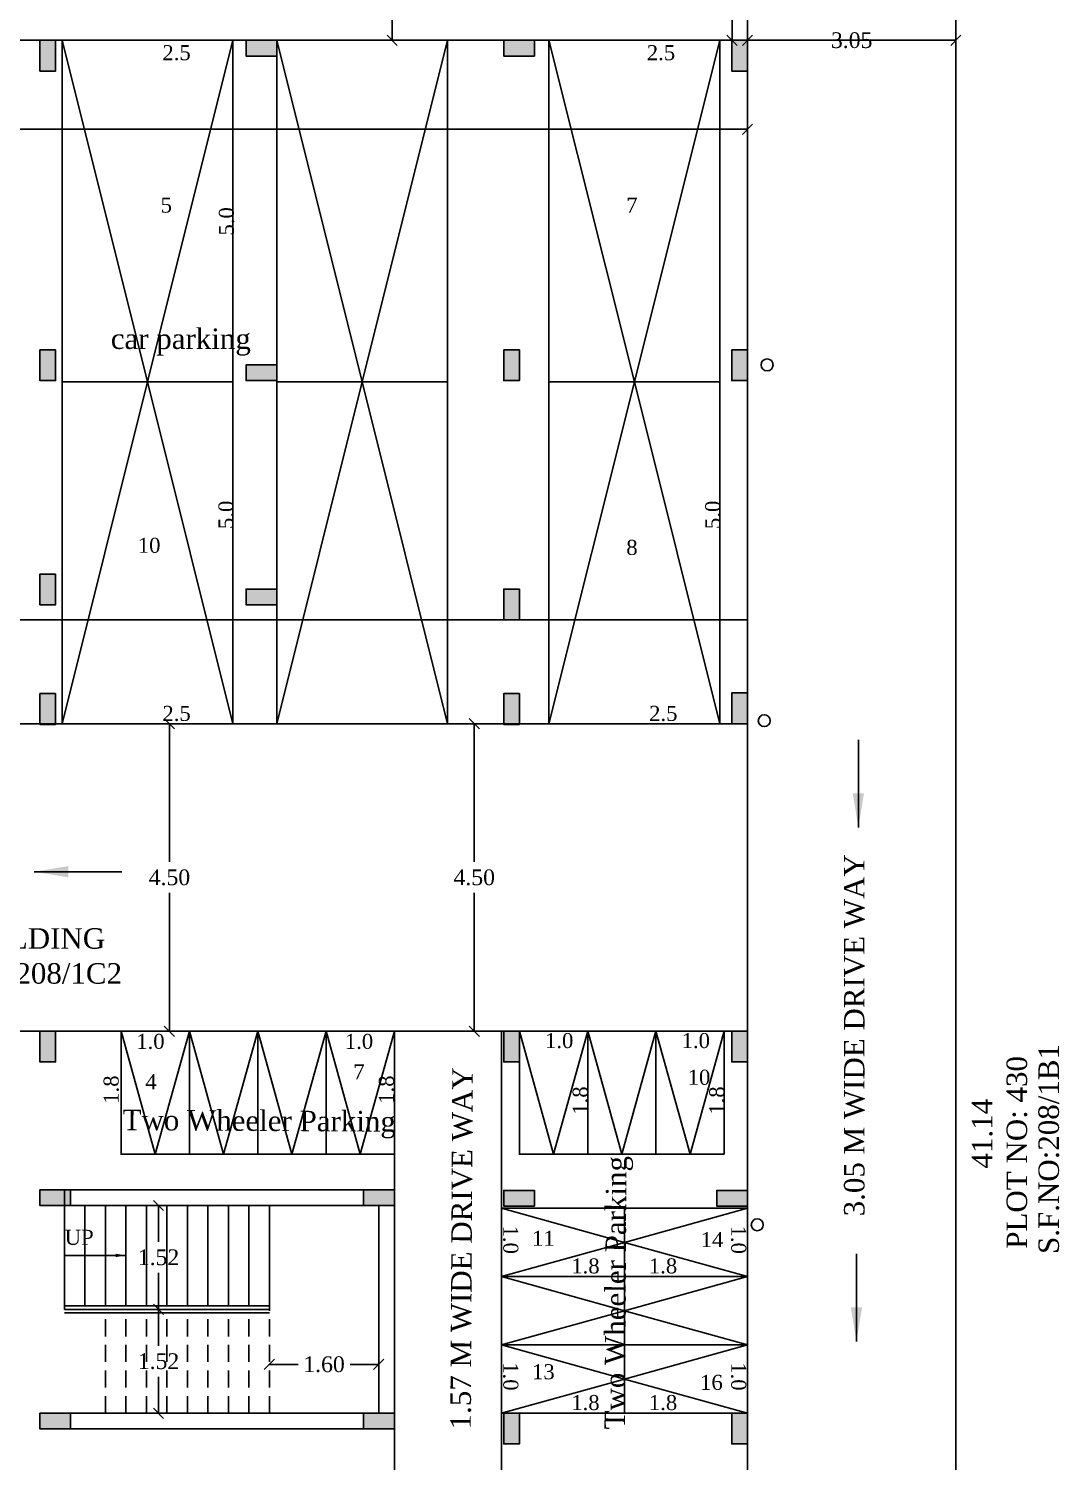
# Model space of a CAD drawing. Header units: metres. Extents: x 9178 to 9474, y -3543 to -3474.
# Drawn here: x 9458.49 to 9473.58, y -3524.68 to -3503.72 of the extents above; entities that cross this region are included whole.
import ezdxf

# ---------------------------------------------------------------- set-up
doc = ezdxf.new("R2010")
doc.units = ezdxf.units.M
doc.header["$MEASUREMENT"] = 0
doc.linetypes.add('HIDDEN', pattern=[0.375, 0.25, -0.125])
for name, color, linetype in [('AS_AT_SITE', 1, 'Continuous'), ('BLK_1_COVERED_AREA', 140, 'Continuous'), ('BLK_1_LVL_0_BLDG_FOOT_PRINT', 7, 'Continuous'), ('BLK_1_LVL_0_FRONT_SETBACK', 2, 'Continuous'), ('BLK_1_LVL_0_SIDE_SETBACK1', 171, 'Continuous'), ('DRIVE_WAY', 7, 'Continuous'), ('FMB_OR_PLR', 1, 'Continuous'), ('PARKING_SLOT', 30, 'Continuous'), ('PER_AISLE_WIDTH', 7, 'Continuous'), ('PLOT_BOUNDARY', 70, 'Continuous'), ('SUPER_IMPOSED', 1, 'Continuous'), ('TWO_WHEELER_DRIVE_WAY', 6, 'Continuous'), ('TWO_WHEELER_PARKING', 2, 'Continuous')]:
    doc.layers.add(name, color=color, linetype=linetype)
doc.styles.add('Isa-', font='times.ttf')
doc.styles.add('STYLE2', font='times.ttf')
doc.dimstyles.new('ISO-25', dxfattribs={"dimscale": 0, "dimtxt": 0.23, "dimasz": 0.15, "dimexe": 1.25, "dimexo": 0.625, "dimgap": 0.11, "dimtad": 0, "dimtih": 1, "dimtoh": 1, "dimzin": 1, "dimdsep": 46, "dimtxsty": 'STYLE2', "dimblk": 'OBLIQUE', "dimcen": 0, "dimse1": 1, "dimse2": 1, "dimclrd": 1, "dimclrt": 3, "dimadec": 0, "dimazin": 2, "dimtfac": 1, "dimtix": 1, "dimtofl": 0, "dimtmove": 0, "dimatfit": 3, "dimfxl": 0, "dimtolj": 1, "dimarcsym": 0})

# ---------------------------------------------------------------- blocks, each defined once
blk = doc.blocks.new('_Oblique')
at = {"color": 0, "linetype": 'ByBlock', "lineweight": -2}
blk.add_line((-0.5, -0.5), (0.5, 0.5), dxfattribs=at)
blk = doc.blocks.new('*D415')
at = {"color": 1, "lineweight": -2}
for p, q in [((9460.39, -3520.937), (9460.39, -3521.469)), ((9460.39, -3522.457), (9460.39, -3521.924))]:
    blk.add_line(p, q, dxfattribs=at)
at = {"layer": 'Defpoints', "color": 0}
for p in [(9460.39, -3520.937), (9461.802, -3520.937), (9460.39, -3522.457)]:
    blk.add_point(p, dxfattribs=at)
at = {"color": 1, "lineweight": -2, "xscale": 0.15, "yscale": 0.15, "zscale": 0.15}
for p, rotation in [((9460.39, -3520.937), 90), ((9460.39, -3522.457), 270)]:
    blk.add_blockref('_Oblique', p, dxfattribs=dict(at, rotation=rotation))
at = {"color": 3, "insert": (9460.39, -3521.697), "char_height": 0.23, "attachment_point": 5, "style": 'STYLE2'}
blk.add_mtext('\\A1;1.52', dxfattribs=at)
blk = doc.blocks.new('*D416')
at = {"color": 1, "lineweight": -2}
for p, q in [((9460.39, -3522.457), (9460.39, -3522.989)), ((9460.39, -3523.977), (9460.39, -3523.444))]:
    blk.add_line(p, q, dxfattribs=at)
at = {"layer": 'Defpoints', "color": 0}
for p in [(9460.39, -3522.457), (9460.39, -3523.977), (9462.771, -3523.977)]:
    blk.add_point(p, dxfattribs=at)
at = {"color": 1, "lineweight": -2, "xscale": 0.15, "yscale": 0.15, "zscale": 0.15}
for p, rotation in [((9460.39, -3522.457), 90), ((9460.39, -3523.977), 270)]:
    blk.add_blockref('_Oblique', p, dxfattribs=dict(at, rotation=rotation))
at = {"color": 3, "insert": (9460.39, -3523.217), "char_height": 0.23, "attachment_point": 5, "style": 'STYLE2'}
blk.add_mtext('\\A1;1.52', dxfattribs=at)
blk = doc.blocks.new('*D417')
at = {"color": 1, "lineweight": -2}
for p, q in [((9462.013, -3523.262), (9462.432, -3523.262)), ((9463.613, -3523.262), (9463.194, -3523.262))]:
    blk.add_line(p, q, dxfattribs=at)
at = {"layer": 'Defpoints', "color": 0}
for p in [(9463.613, -3523.262), (9462.013, -3523.49), (9463.613, -3523.49)]:
    blk.add_point(p, dxfattribs=at)
at = {"color": 1, "lineweight": -2, "xscale": 0.15, "yscale": 0.15, "zscale": 0.15, "rotation": 180}
blk.add_blockref('_Oblique', (9462.013, -3523.262), dxfattribs=at)
at = {"color": 1, "lineweight": -2, "xscale": 0.15, "yscale": 0.15, "zscale": 0.15}
blk.add_blockref('_Oblique', (9463.613, -3523.262), dxfattribs=at)
at = {"color": 3, "insert": (9462.813, -3523.262), "char_height": 0.23, "attachment_point": 5, "style": 'STYLE2'}
blk.add_mtext('\\A1;1.60', dxfattribs=at)
blk = doc.blocks.new('*D414')
at = {"color": 1, "lineweight": -2}
for p, q in [((9469.013, -3503.887), (9470.149, -3503.887)), ((9472.063, -3503.887), (9470.927, -3503.887))]:
    blk.add_line(p, q, dxfattribs=at)
at = {"layer": 'Defpoints', "color": 0}
for p in [(9469.013, -3503.887), (9472.063, -3503.887), (9472.063, -3503.887)]:
    blk.add_point(p, dxfattribs=at)
at = {"color": 1, "lineweight": -2, "xscale": 0.15, "yscale": 0.15, "zscale": 0.15, "rotation": 180}
blk.add_blockref('_Oblique', (9469.013, -3503.887), dxfattribs=at)
at = {"color": 1, "lineweight": -2, "xscale": 0.15, "yscale": 0.15, "zscale": 0.15}
blk.add_blockref('_Oblique', (9472.063, -3503.887), dxfattribs=at)
at = {"color": 3, "insert": (9470.538, -3503.887), "char_height": 0.23, "attachment_point": 5, "style": 'STYLE2'}
blk.add_mtext('\\A1;3.05', dxfattribs=at)
blk = doc.blocks.new('*D420')
at = {"color": 1, "lineweight": -2}
for p, q in [((9468.787, -3499.317), (9468.787, -3501.374)), ((9468.787, -3503.887), (9468.787, -3501.829))]:
    blk.add_line(p, q, dxfattribs=at)
at = {"layer": 'Defpoints', "color": 0}
for p in [(9468.787, -3499.317), (9469.013, -3499.317), (9469.013, -3503.887)]:
    blk.add_point(p, dxfattribs=at)
at = {"color": 1, "lineweight": -2, "xscale": 0.15, "yscale": 0.15, "zscale": 0.15}
for p, rotation in [((9468.787, -3499.317), 90), ((9468.787, -3503.887), 270)]:
    blk.add_blockref('_Oblique', p, dxfattribs=dict(at, rotation=rotation))
at = {"color": 3, "insert": (9468.787, -3501.602), "char_height": 0.23, "attachment_point": 5, "style": 'STYLE2'}
blk.add_mtext('\\A1;4.57', dxfattribs=at)
blk = doc.blocks.new('*D421')
at = {"layer": 'Defpoints', "color": 0}
for p in [(9448.978, -3499.317), (9469.013, -3499.317), (9469.013, -3503.887)]:
    blk.add_point(p, dxfattribs=at)
at = {"layer": 'DRIVE_WAY', "color": 1, "lineweight": -2}
for p, q in [((9448.978, -3499.317), (9448.978, -3501.374)), ((9448.978, -3503.887), (9448.978, -3501.829))]:
    blk.add_line(p, q, dxfattribs=at)
at = {"layer": 'DRIVE_WAY', "color": 1, "lineweight": -2, "xscale": 0.15, "yscale": 0.15, "zscale": 0.15}
for p, rotation in [((9448.978, -3499.317), 90), ((9448.978, -3503.887), 270)]:
    blk.add_blockref('_Oblique', p, dxfattribs=dict(at, rotation=rotation))
at = {"layer": 'DRIVE_WAY', "color": 3, "insert": (9448.978, -3501.602), "char_height": 0.23, "attachment_point": 5, "style": 'STYLE2'}
blk.add_mtext('\\A1;4.57', dxfattribs=at)
blk = doc.blocks.new('*D422')
at = {"color": 1, "lineweight": -2}
for p, q in [((9460.55, -3513.887), (9460.55, -3515.909)), ((9460.55, -3518.387), (9460.55, -3516.364))]:
    blk.add_line(p, q, dxfattribs=at)
at = {"layer": 'Defpoints', "color": 0}
for p in [(9460.55, -3513.887), (9469.013, -3513.887), (9469.013, -3518.387)]:
    blk.add_point(p, dxfattribs=at)
at = {"color": 1, "lineweight": -2, "xscale": 0.15, "yscale": 0.15, "zscale": 0.15}
for p, rotation in [((9460.55, -3513.887), 90), ((9460.55, -3518.387), 270)]:
    blk.add_blockref('_Oblique', p, dxfattribs=dict(at, rotation=rotation))
at = {"color": 3, "insert": (9460.55, -3516.137), "char_height": 0.23, "attachment_point": 5, "style": 'STYLE2'}
blk.add_mtext('\\A1;4.50', dxfattribs=at)
blk = doc.blocks.new('*D424')
at = {"layer": 'Defpoints', "color": 0, "ltscale": 2}
for p in [(9463.811, -3499.317), (9463.812, -3499.317), (9463.812, -3503.887)]:
    blk.add_point(p, dxfattribs=at)
at = {"layer": 'PER_AISLE_WIDTH', "color": 1, "lineweight": -2, "ltscale": 2}
for p, q in [((9463.811, -3499.317), (9463.811, -3501.374)), ((9463.811, -3503.887), (9463.811, -3501.829))]:
    blk.add_line(p, q, dxfattribs=at)
at = {"layer": 'PER_AISLE_WIDTH', "color": 1, "lineweight": -2, "ltscale": 2, "xscale": 0.15, "yscale": 0.15, "zscale": 0.15}
for p, rotation in [((9463.811, -3499.317), 90), ((9463.811, -3503.887), 270)]:
    blk.add_blockref('_Oblique', p, dxfattribs=dict(at, rotation=rotation))
at = {"layer": 'PER_AISLE_WIDTH', "color": 3, "lineweight": 25, "ltscale": 2, "insert": (9463.811, -3501.602), "char_height": 0.23, "attachment_point": 5, "style": 'STYLE2'}
blk.add_mtext('\\A1;4.57', dxfattribs=at)
blk = doc.blocks.new('*D425')
at = {"layer": 'Defpoints', "color": 0, "ltscale": 2}
for p in [(9464.895, -3513.887), (9465.012, -3513.887), (9464.895, -3518.387)]:
    blk.add_point(p, dxfattribs=at)
at = {"layer": 'PER_AISLE_WIDTH', "color": 1, "lineweight": -2, "ltscale": 2}
for p, q in [((9465.012, -3513.887), (9465.012, -3515.909)), ((9465.012, -3518.387), (9465.012, -3516.364))]:
    blk.add_line(p, q, dxfattribs=at)
at = {"layer": 'PER_AISLE_WIDTH', "color": 1, "lineweight": -2, "ltscale": 2, "xscale": 0.15, "yscale": 0.15, "zscale": 0.15}
for p, rotation in [((9465.012, -3513.887), 90), ((9465.012, -3518.387), 270)]:
    blk.add_blockref('_Oblique', p, dxfattribs=dict(at, rotation=rotation))
at = {"layer": 'PER_AISLE_WIDTH', "color": 3, "lineweight": 25, "ltscale": 2, "insert": (9465.012, -3516.137), "char_height": 0.23, "attachment_point": 5, "style": 'STYLE2'}
blk.add_mtext('\\A1;4.50', dxfattribs=at)
blk = doc.blocks.new('*D430')
at = {"color": 1, "lineweight": -2}
for p, q in [((9444.633, -3505.189), (9456.344, -3505.189)), ((9469.013, -3505.189), (9457.302, -3505.189))]:
    blk.add_line(p, q, dxfattribs=at)
at = {"layer": 'Defpoints', "color": 0}
for p in [(9444.633, -3505.189), (9469.013, -3505.189), (9469.013, -3505.189)]:
    blk.add_point(p, dxfattribs=at)
at = {"color": 1, "lineweight": -2, "xscale": 0.15, "yscale": 0.15, "zscale": 0.15, "rotation": 180}
blk.add_blockref('_Oblique', (9444.633, -3505.189), dxfattribs=at)
at = {"color": 1, "lineweight": -2, "xscale": 0.15, "yscale": 0.15, "zscale": 0.15}
blk.add_blockref('_Oblique', (9469.013, -3505.189), dxfattribs=at)
at = {"color": 3, "insert": (9456.823, -3505.189), "char_height": 0.23, "attachment_point": 5, "style": 'STYLE2'}
blk.add_mtext('\\A1;24.38', dxfattribs=at)

msp = doc.modelspace()

# ---------------------------------------------------------------- hatches: boundary and pattern name
h = msp.add_hatch(color=5)
h.dxf.hatch_style = 1
h.paths.add_polyline_path([(9458.88303, -3503.88656), (9458.65303, -3503.88656), (9458.65303, -3504.33656), (9458.88303, -3504.33656)])
h = msp.add_hatch(color=5)
h.dxf.hatch_style = 1
h.paths.add_polyline_path([(9462.12303, -3504.11656), (9462.12303, -3503.88656), (9461.67303, -3503.88656), (9461.67303, -3504.11656)])
h = msp.add_hatch(color=5)
h.dxf.hatch_style = 1
h.paths.add_polyline_path([(9465.89303, -3504.11656), (9465.89303, -3503.88656), (9465.44303, -3503.88656), (9465.44303, -3504.11656)])
h = msp.add_hatch(color=5)
h.dxf.hatch_style = 1
h.paths.add_polyline_path([(9469.01303, -3503.88656), (9468.78303, -3503.88656), (9468.78303, -3504.33656), (9469.01303, -3504.33656)])
h = msp.add_hatch(color=5)
h.dxf.hatch_style = 1
h.paths.add_polyline_path([(9458.88303, -3508.41656), (9458.65303, -3508.41656), (9458.65303, -3508.86656), (9458.88303, -3508.86656)])
h = msp.add_hatch(color=5)
h.dxf.hatch_style = 1
h.paths.add_polyline_path([(9465.67303, -3508.41656), (9465.44303, -3508.41656), (9465.44303, -3508.86656), (9465.67303, -3508.86656)])
h = msp.add_hatch(color=5)
h.dxf.hatch_style = 1
h.paths.add_polyline_path([(9469.01303, -3508.41656), (9468.78303, -3508.41656), (9468.78303, -3508.86656), (9469.01303, -3508.86656)])
h = msp.add_hatch(color=5)
h.dxf.hatch_style = 1
h.paths.add_polyline_path([(9462.12303, -3508.86656), (9462.12303, -3508.63656), (9461.67303, -3508.63656), (9461.67303, -3508.86656)])
h = msp.add_hatch(color=5)
h.dxf.hatch_style = 1
h.paths.add_polyline_path([(9458.88303, -3511.69656), (9458.65303, -3511.69656), (9458.65303, -3512.14656), (9458.88303, -3512.14656)])
h = msp.add_hatch(color=5)
h.dxf.hatch_style = 1
h.paths.add_polyline_path([(9462.12303, -3512.14656), (9462.12303, -3511.91656), (9461.67303, -3511.91656), (9461.67303, -3512.14656)])
h = msp.add_hatch(color=5)
h.dxf.hatch_style = 1
h.paths.add_polyline_path([(9465.67303, -3511.91656), (9465.44303, -3511.91656), (9465.44303, -3512.36656), (9465.67303, -3512.36656)])
h = msp.add_hatch(color=5)
h.dxf.hatch_style = 1
h.paths.add_polyline_path([(9458.88303, -3513.44656), (9458.65303, -3513.44656), (9458.65303, -3513.89656), (9458.88303, -3513.89656)])
h = msp.add_hatch(color=5)
h.dxf.hatch_style = 1
h.paths.add_polyline_path([(9465.67303, -3513.44656), (9465.44303, -3513.44656), (9465.44303, -3513.89656), (9465.67303, -3513.89656)])
h = msp.add_hatch(color=5)
h.dxf.hatch_style = 1
h.paths.add_polyline_path([(9468.78303, -3513.88656), (9469.01303, -3513.88656), (9469.01303, -3513.43656), (9468.78303, -3513.43656)])
h = msp.add_hatch(color=5)
h.dxf.hatch_style = 1
h.paths.add_polyline_path([(9458.65303, -3518.83656), (9458.88303, -3518.83656), (9458.88303, -3518.38656), (9458.65303, -3518.38656)])
h = msp.add_hatch(color=5)
h.dxf.hatch_style = 1
h.paths.add_polyline_path([(9465.44303, -3518.83656), (9465.67303, -3518.83656), (9465.67303, -3518.38656), (9465.44303, -3518.38656)])
h = msp.add_hatch(color=5)
h.dxf.hatch_style = 1
h.paths.add_polyline_path([(9468.78303, -3518.83656), (9469.01303, -3518.83656), (9469.01303, -3518.38656), (9468.78303, -3518.38656)])
h = msp.add_hatch(color=5)
h.dxf.hatch_style = 1
h.paths.add_polyline_path([(9459.10303, -3520.93656), (9459.10303, -3520.70656), (9458.65303, -3520.70656), (9458.65303, -3520.93656)])
h = msp.add_hatch(color=5)
h.dxf.hatch_style = 1
h.paths.add_polyline_path([(9463.8427, -3520.93656), (9463.8427, -3520.70656), (9463.3927, -3520.70656), (9463.3927, -3520.93656)])
h = msp.add_hatch(color=5)
h.dxf.hatch_style = 1
h.paths.add_polyline_path([(9465.89303, -3520.94656), (9465.89303, -3520.71656), (9465.44303, -3520.71656), (9465.44303, -3520.94656)])
h = msp.add_hatch(color=5)
h.dxf.hatch_style = 1
h.paths.add_polyline_path([(9469.01303, -3520.94656), (9469.01303, -3520.71656), (9468.56303, -3520.71656), (9468.56303, -3520.94656)])
h = msp.add_hatch(color=5)
h.dxf.hatch_style = 1
h.paths.add_polyline_path([(9459.10303, -3524.20656), (9459.10303, -3523.97656), (9458.65303, -3523.97656), (9458.65303, -3524.20656)])
h = msp.add_hatch(color=5)
h.dxf.hatch_style = 1
h.paths.add_polyline_path([(9463.8427, -3524.20656), (9463.8427, -3523.97656), (9463.3927, -3523.97656), (9463.3927, -3524.20656)])
h = msp.add_hatch(color=5)
h.dxf.hatch_style = 1
h.paths.add_polyline_path([(9465.67303, -3523.97656), (9465.44303, -3523.97656), (9465.44303, -3524.42656), (9465.67303, -3524.42656)])
h = msp.add_hatch(color=5)
h.dxf.hatch_style = 1
h.paths.add_polyline_path([(9469.01303, -3523.97656), (9468.78303, -3523.97656), (9468.78303, -3524.42656), (9469.01303, -3524.42656)])

# ---------------------------------------------------------------- linework, layer by layer
at = {"color": 3}
msp.add_line((9469.01303, -3512.36656), (9444.63303, -3512.36656), dxfattribs=at)
at = {"color": 4}
for p, q in [((9463.61303, -3520.70656), (9459.01303, -3520.70656)), ((9459.01303, -3522.45656), (9459.01303, -3520.70656)), ((9463.61303, -3520.93656), (9459.01303, -3520.93656)), ((9459.31303, -3522.40656), (9459.31303, -3520.93656)), ((9459.61303, -3522.40656), (9459.61303, -3520.93656)), ((9459.91303, -3522.40656), (9459.91303, -3520.93656)), ((9460.21303, -3522.40656), (9460.21303, -3520.93656)), ((9460.51303, -3522.40656), (9460.51303, -3520.93656)), ((9460.81303, -3522.40656), (9460.81303, -3520.93656)), ((9461.11303, -3522.40656), (9461.11303, -3520.93656)), ((9461.41303, -3522.40656), (9461.41303, -3520.93656)), ((9461.71303, -3522.40656), (9461.71303, -3520.93656)), ((9462.01303, -3522.45656), (9462.01303, -3520.93656)), ((9463.61303, -3523.97656), (9463.61303, -3520.93656)), ((9463.84303, -3523.97656), (9463.84303, -3520.93656)), ((9462.01303, -3522.40656), (9459.01303, -3522.40656)), ((9462.01303, -3522.45656), (9459.01303, -3522.45656)), ((9462.01303, -3522.50656), (9459.01303, -3522.50656)), ((9463.61303, -3523.97656), (9458.65303, -3523.97656)), ((9458.65303, -3523.97656), (9458.65303, -3524.20656)), ((9463.8427, -3524.20656), (9458.65303, -3524.20656))]:
    msp.add_line(p, q, dxfattribs=at)
at = {"color": 4, "linetype": 'HIDDEN'}
for p, q in [((9459.61303, -3523.97656), (9459.61303, -3522.50656)), ((9459.91303, -3523.97656), (9459.91303, -3522.50656)), ((9460.21303, -3523.97656), (9460.21303, -3522.50656)), ((9460.51303, -3523.97656), (9460.51303, -3522.50656)), ((9460.81303, -3523.97656), (9460.81303, -3522.50656)), ((9461.11303, -3523.97656), (9461.11303, -3522.50656)), ((9461.41303, -3523.97656), (9461.41303, -3522.50656)), ((9461.71303, -3523.97656), (9461.71303, -3522.50656)), ((9462.01303, -3523.97656), (9462.01303, -3522.45656))]:
    msp.add_line(p, q, dxfattribs=at)
at = {"color": 92}
msp.add_lwpolyline([(9441.58303, -3540.45656), (9472.06303, -3540.45656), (9472.06303, -3499.31656), (9441.58303, -3499.31656)], close=True, dxfattribs=at)
at = {"color": 2}
msp.add_lwpolyline([(9452.48303, -3522.84656), (9446.25303, -3522.84656), (9446.25303, -3521.53656), (9444.63303, -3521.53656), (9444.63303, -3503.88656), (9469.01303, -3503.88656), (9469.01303, -3537.40656), (9444.63303, -3537.40656), (9444.63303, -3523.97656), (9452.48303, -3523.97656)], close=True, dxfattribs=at)
at = {"color": 5}
for points in [[(9458.88303, -3503.88656), (9458.65303, -3503.88656), (9458.65303, -3504.33656), (9458.88303, -3504.33656)], [(9462.12303, -3504.11656), (9462.12303, -3503.88656), (9461.67303, -3503.88656), (9461.67303, -3504.11656)], [(9465.89303, -3504.11656), (9465.89303, -3503.88656), (9465.44303, -3503.88656), (9465.44303, -3504.11656)], [(9469.01303, -3503.88656), (9468.78303, -3503.88656), (9468.78303, -3504.33656), (9469.01303, -3504.33656)], [(9458.88303, -3508.41656), (9458.65303, -3508.41656), (9458.65303, -3508.86656), (9458.88303, -3508.86656)], [(9465.67303, -3508.41656), (9465.44303, -3508.41656), (9465.44303, -3508.86656), (9465.67303, -3508.86656)], [(9469.01303, -3508.41656), (9468.78303, -3508.41656), (9468.78303, -3508.86656), (9469.01303, -3508.86656)], [(9462.12303, -3508.86656), (9462.12303, -3508.63656), (9461.67303, -3508.63656), (9461.67303, -3508.86656)], [(9458.88303, -3511.69656), (9458.65303, -3511.69656), (9458.65303, -3512.14656), (9458.88303, -3512.14656)], [(9462.12303, -3512.14656), (9462.12303, -3511.91656), (9461.67303, -3511.91656), (9461.67303, -3512.14656)], [(9465.67303, -3511.91656), (9465.44303, -3511.91656), (9465.44303, -3512.36656), (9465.67303, -3512.36656)], [(9458.88303, -3513.44656), (9458.65303, -3513.44656), (9458.65303, -3513.89656), (9458.88303, -3513.89656)], [(9465.67303, -3513.44656), (9465.44303, -3513.44656), (9465.44303, -3513.89656), (9465.67303, -3513.89656)], [(9469.01303, -3513.43656), (9468.78303, -3513.43656), (9468.78303, -3513.88656), (9469.01303, -3513.88656)], [(9458.88303, -3518.38656), (9458.65303, -3518.38656), (9458.65303, -3518.83656), (9458.88303, -3518.83656)], [(9465.67303, -3518.38656), (9465.44303, -3518.38656), (9465.44303, -3518.83656), (9465.67303, -3518.83656)], [(9469.01303, -3518.38656), (9468.78303, -3518.38656), (9468.78303, -3518.83656), (9469.01303, -3518.83656)], [(9459.10303, -3520.93656), (9459.10303, -3520.70656), (9458.65303, -3520.70656), (9458.65303, -3520.93656)], [(9463.8427, -3520.93656), (9463.8427, -3520.70656), (9463.3927, -3520.70656), (9463.3927, -3520.93656)], [(9465.89303, -3520.94656), (9465.89303, -3520.71656), (9465.44303, -3520.71656), (9465.44303, -3520.94656)], [(9469.01303, -3520.94656), (9469.01303, -3520.71656), (9468.56303, -3520.71656), (9468.56303, -3520.94656)], [(9459.10303, -3524.20656), (9459.10303, -3523.97656), (9458.65303, -3523.97656), (9458.65303, -3524.20656)], [(9463.8427, -3524.20656), (9463.8427, -3523.97656), (9463.3927, -3523.97656), (9463.3927, -3524.20656)], [(9465.67303, -3523.97656), (9465.44303, -3523.97656), (9465.44303, -3524.42656), (9465.67303, -3524.42656)], [(9469.01303, -3523.97656), (9468.78303, -3523.97656), (9468.78303, -3524.42656), (9469.01303, -3524.42656)]]:
    msp.add_lwpolyline(points, close=True, dxfattribs=at)
at = {"color": 3}
for points in [[(9458.98033, -3503.88656), (9460.23033, -3508.88656), (9461.48033, -3503.88656)], [(9462.12303, -3503.88656), (9463.37303, -3508.88656), (9464.62303, -3503.88656)], [(9466.10606, -3503.88656), (9467.35606, -3508.88656), (9468.60606, -3503.88656)], [(9458.98033, -3513.88656), (9460.23033, -3508.88656), (9461.48033, -3513.88656)], [(9462.12303, -3513.88656), (9463.37303, -3508.88656), (9464.62303, -3513.88656)], [(9466.10606, -3513.88656), (9467.35606, -3508.88656), (9468.60606, -3513.88656)]]:
    msp.add_lwpolyline(points, dxfattribs=at)
at = {"color": 92}
for points in [[(9460.8427, -3518.38656), (9460.3427, -3520.18656), (9459.8427, -3518.38656)], [(9461.8427, -3518.38656), (9461.3427, -3520.18656), (9460.8427, -3518.38656)], [(9462.8427, -3518.38656), (9462.3427, -3520.18656), (9461.8427, -3518.38656)], [(9463.8427, -3518.38656), (9463.3427, -3520.18656), (9462.8427, -3518.38656)], [(9466.67303, -3518.38656), (9466.17303, -3520.18656), (9465.67303, -3518.38656)], [(9467.67303, -3518.38656), (9467.17303, -3520.18656), (9466.67303, -3518.38656)], [(9468.67303, -3518.38656), (9468.17303, -3520.18656), (9467.67303, -3518.38656)], [(9465.41303, -3521.97656), (9467.21303, -3521.47656), (9465.41303, -3520.97656)], [(9469.01303, -3521.97656), (9467.21303, -3521.47656), (9469.01303, -3520.97656)], [(9465.41303, -3522.97656), (9467.21303, -3522.47656), (9465.41303, -3521.97656)], [(9469.01303, -3522.97656), (9467.21303, -3522.47656), (9469.01303, -3521.97656)], [(9465.41303, -3523.97656), (9467.21303, -3523.47656), (9465.41303, -3522.97656)], [(9469.01303, -3523.97656), (9467.21303, -3523.47656), (9469.01303, -3522.97656)]]:
    msp.add_lwpolyline(points, dxfattribs=at)
at = {"color": 190}
for centre in [(9469.30033, -3508.63575), (9469.25763, -3513.84295), (9469.15572, -3521.21936)]:
    msp.add_circle(centre, 0.08723, dxfattribs=at)
at = {"layer": 'AS_AT_SITE', "color": 6, "lineweight": 25, "ltscale": 2}
msp.add_lwpolyline([(9472.06303, -3540.45656), (9441.58303, -3540.45656), (9441.58303, -3499.31656), (9472.06303, -3499.31656)], close=True, dxfattribs=at)
at = {"layer": 'BLK_1_COVERED_AREA', "color": 140}
msp.add_lwpolyline([(9452.48303, -3522.84656), (9446.25303, -3522.84656), (9446.25303, -3521.53656), (9444.63303, -3521.53656), (9444.63303, -3503.88656), (9469.01303, -3503.88656), (9469.01303, -3537.40656), (9444.63303, -3537.40656), (9444.63303, -3523.97656), (9452.48303, -3523.97656)], close=True, dxfattribs=at)
at = {"layer": 'BLK_1_LVL_0_BLDG_FOOT_PRINT', "color": 1}
msp.add_lwpolyline([(9452.48303, -3522.84656), (9446.25303, -3522.84656), (9446.25303, -3521.53656), (9444.63303, -3521.53656), (9444.63303, -3503.88656), (9469.01303, -3503.88656), (9469.01303, -3537.40656), (9444.63303, -3537.40656), (9444.63303, -3523.97656), (9452.48303, -3523.97656)], close=True, dxfattribs=at)
at = {"layer": 'BLK_1_LVL_0_FRONT_SETBACK', "color": 2}
msp.add_lwpolyline([(9469.01303, -3499.31656), (9444.63303, -3499.31656), (9444.63303, -3503.88656), (9469.01303, -3503.88656)], close=True, dxfattribs=at)
at = {"layer": 'BLK_1_LVL_0_SIDE_SETBACK1', "color": 171}
msp.add_lwpolyline([(9472.06303, -3537.40656), (9469.01303, -3537.40656), (9469.01303, -3503.88656), (9472.06303, -3503.88656)], close=True, dxfattribs=at)
at = {"layer": 'DRIVE_WAY', "color": 254}
for points in [[(9444.63303, -3503.88656), (9469.01303, -3503.88656), (9469.01303, -3499.31656), (9444.63303, -3499.31656)], [(9469.01303, -3518.38656), (9444.63303, -3518.38656), (9444.63303, -3513.88656), (9469.01303, -3513.88656)]]:
    msp.add_lwpolyline(points, close=True, dxfattribs=at)
at = {"layer": 'FMB_OR_PLR', "color": 70}
msp.add_lwpolyline([(9472.06303, -3540.45656), (9441.58303, -3540.45656), (9441.58303, -3499.31656), (9472.06303, -3499.31656)], close=True, dxfattribs=at)
at = {"layer": 'PARKING_SLOT', "color": 30, "linetype": 'Continuous'}
for points in [[(9458.98033, -3508.88656), (9461.48033, -3508.88656), (9461.48033, -3503.88656), (9458.98033, -3503.88656)], [(9462.12303, -3508.88656), (9464.62303, -3508.88656), (9464.62303, -3503.88656), (9462.12303, -3503.88656)], [(9466.10606, -3508.88656), (9468.60606, -3508.88656), (9468.60606, -3503.88656), (9466.10606, -3503.88656)], [(9458.98033, -3508.88656), (9461.48033, -3508.88656), (9461.48033, -3513.88656), (9458.98033, -3513.88656)], [(9462.12303, -3508.88656), (9464.62303, -3508.88656), (9464.62303, -3513.88656), (9462.12303, -3513.88656)], [(9466.10606, -3508.88656), (9468.60606, -3508.88656), (9468.60606, -3513.88656), (9466.10606, -3513.88656)]]:
    msp.add_lwpolyline(points, close=True, dxfattribs=at)
at = {"layer": 'PER_AISLE_WIDTH', "color": 5, "lineweight": 25, "ltscale": 2}
for points in [[(9444.63303, -3503.88656), (9469.01303, -3503.88656), (9469.01303, -3499.31656), (9444.63303, -3499.31656)], [(9469.01303, -3518.38656), (9444.63303, -3518.38656), (9444.63303, -3513.88656), (9469.01303, -3513.88656)]]:
    msp.add_lwpolyline(points, close=True, dxfattribs=at)
at = {"layer": 'PLOT_BOUNDARY', "color": 70, "linetype": 'ByBlock'}
msp.add_lwpolyline([(9472.06303, -3540.45656), (9441.58303, -3540.45656), (9441.58303, -3499.31656), (9472.06303, -3499.31656)], close=True, dxfattribs=at)
at = {"layer": 'SUPER_IMPOSED', "color": 5}
msp.add_lwpolyline([(9472.06303, -3540.45656), (9441.58303, -3540.45656), (9441.58303, -3499.31656), (9472.06303, -3499.31656)], close=True, dxfattribs=at)
at = {"layer": 'TWO_WHEELER_DRIVE_WAY', "color": 6}
msp.add_lwpolyline([(9463.8427, -3518.38656), (9465.41303, -3518.38656), (9465.41303, -3525.95656), (9463.8427, -3525.95656)], close=True, dxfattribs=at)
at = {"layer": 'TWO_WHEELER_PARKING', "color": 2, "linetype": 'Continuous'}
for points in [[(9460.8427, -3520.18656), (9459.8427, -3520.18656), (9459.8427, -3518.38656), (9460.8427, -3518.38656)], [(9461.8427, -3520.18656), (9460.8427, -3520.18656), (9460.8427, -3518.38656), (9461.8427, -3518.38656)], [(9462.8427, -3520.18656), (9461.8427, -3520.18656), (9461.8427, -3518.38656), (9462.8427, -3518.38656)], [(9463.8427, -3520.18656), (9462.8427, -3520.18656), (9462.8427, -3518.38656), (9463.8427, -3518.38656)], [(9466.67303, -3520.18656), (9465.67303, -3520.18656), (9465.67303, -3518.38656), (9466.67303, -3518.38656)], [(9467.67303, -3520.18656), (9466.67303, -3520.18656), (9466.67303, -3518.38656), (9467.67303, -3518.38656)], [(9468.67303, -3520.18656), (9467.67303, -3520.18656), (9467.67303, -3518.38656), (9468.67303, -3518.38656)], [(9467.21303, -3521.97656), (9467.21303, -3520.97656), (9465.41303, -3520.97656), (9465.41303, -3521.97656)], [(9467.21303, -3521.97656), (9467.21303, -3520.97656), (9469.01303, -3520.97656), (9469.01303, -3521.97656)], [(9467.21303, -3522.97656), (9467.21303, -3521.97656), (9465.41303, -3521.97656), (9465.41303, -3522.97656)], [(9467.21303, -3522.97656), (9467.21303, -3521.97656), (9469.01303, -3521.97656), (9469.01303, -3522.97656)], [(9467.21303, -3523.97656), (9467.21303, -3522.97656), (9465.41303, -3522.97656), (9465.41303, -3523.97656)], [(9467.21303, -3523.97656), (9467.21303, -3522.97656), (9469.01303, -3522.97656), (9469.01303, -3523.97656)]]:
    msp.add_lwpolyline(points, close=True, dxfattribs=at)

# ---------------------------------------------------------------- texts
at = {"style": 'Isa-'}
for s, height, p in [('2.5', 0.22, (9460.44657, -3504.17756)), ('2.5', 0.22, (9467.53833, -3504.17756)), ('5', 0.22, (9460.42082, -3506.4083)), ('7', 0.22, (9467.23777, -3506.4083)), ('car parking ', 0.3, (9459.69081, -3508.40325)), ('10', 0.22, (9460.08652, -3511.38656)), ('8', 0.22, (9467.23777, -3511.41721)), ('2.5', 0.22, (9460.44657, -3513.84589)), ('2.5', 0.22, (9467.5723, -3513.84589)), ('PROPOSED BUILDING', 0.3, (9454.98886, -3517.17924)), ('IN S.F.NO: 208/1B3 & 208/1C2', 0.3, (9453.9393, -3517.69082)), ('1.0', 0.22, (9460.0637, -3518.64563)), ('1.0', 0.22, (9463.11762, -3518.64563)), ('1.0', 0.22, (9466.04825, -3518.63392)), ('1.0', 0.22, (9468.04825, -3518.63392)), ('4', 0.22, (9460.1976, -3519.23571)), ('7', 0.22, (9463.24094, -3519.09231)), ('10', 0.22, (9468.13644, -3519.17005)), ('UP', 0.22, (9459.01665, -3521.51219)), ('11', 0.22, (9465.85805, -3521.52591)), ('14', 0.22, (9468.32672, -3521.54607)), ('1.8', 0.22, (9466.43248, -3521.93062)), ('1.8', 0.22, (9467.56817, -3521.93062)), ('13', 0.22, (9465.85805, -3523.47916)), ('16', 0.22, (9468.31832, -3523.63466)), ('1.8', 0.22, (9466.43248, -3523.93062)), ('1.8', 0.22, (9467.56817, -3523.93062))]:
    msp.add_text(s, height=height, dxfattribs=at).set_placement(p)
for s, height, rotation, p in [('5.0', 0.22, 90, (9461.4943, -3506.74412)), ('5.0', 0.22, 90, (9461.48763, -3511.03845)), ('5.0', 0.22, 90, (9468.61336, -3511.03845)), ('3.05 M WIDE DRIVE WAY', 0.3, 90, (9470.7255, -3521.09547)), ('1.8', 0.22, 90, (9459.80611, -3519.44935)), ('1.8', 0.22, 90, (9463.83506, -3519.44935)), ('1.57 M WIDE DRIVE WAY', 0.3, 89.67988, (9464.96106, -3524.21458)), ('1.8', 0.22, 90, (9466.67303, -3519.60927)), ('1.8', 0.22, 90, (9468.67303, -3519.60927)), ('Two Wheeler Parking', 0.3, 359.67988, (9459.86297, -3519.83449)), ('Two Wheeler Parking', 0.3, 89.67988, (9467.21841, -3524.21458)), ('1.0', 0.22, 270, (9465.43732, -3521.23013)), ('1.0', 0.22, 270, (9468.77365, -3521.23013)), ('1.0', 0.22, 270, (9465.43732, -3523.23013)), ('1.0', 0.22, 270, (9468.77365, -3523.23013))]:
    msp.add_text(s, height=height, rotation=rotation, dxfattribs=at).set_placement(p)
at = {"color": 3, "char_height": 0.3, "attachment_point": 5, "rotation": 90, "style": 'STYLE2'}
for s, insert in [('\\A1;S.F.NO:208/1B1', (9473.4251, -3520.1102)), ('\\A1;PLOT NO: 430', (9472.95834, -3520.15972)), ('\\A1;41.14', (9472.45029, -3519.88656))]:
    msp.add_mtext(s, dxfattribs=dict(at, insert=insert))

# ---------------------------------------------------------------- dimensions: what is measured, and where the dimension line sits
at = {"color": 2}
for base, p1, p2, picture, middle in [((9468.78704, -3499.31656), (9469.01303, -3503.88656), (9469.01303, -3499.31656), '*D420', (9468.78704, -3501.60156)), ((9460.55031, -3513.88656), (9469.01303, -3518.38656), (9469.01303, -3513.88656), '*D422', (9460.55031, -3516.13656))]:
    dim = msp.add_linear_dim(base=base, p1=p1, p2=p2, angle=90, dimstyle='ISO-25', override={"dimscale": 1, "dimfxl": 75, "dimarcsym": 2}, dxfattribs=at)
    dim.commit()
    dim.dimension.update_dxf_attribs({"geometry": picture, "text_midpoint": middle})
at = {"color": 92}
dim = msp.add_linear_dim(base=(9472.06303, -3503.88656), p1=(9469.01303, -3503.88656), p2=(9472.06303, -3503.88656), dimstyle='ISO-25', override={"dimscale": 1, "dimfxl": 75, "dimarcsym": 2}, dxfattribs=at)
dim.commit()
dim.dimension.update_dxf_attribs({"geometry": '*D414', "text_midpoint": (9470.53803, -3503.88656)})
at = {"color": 2}
dim = msp.add_linear_dim(base=(9469.01303, -3505.18883), p1=(9444.63303, -3505.18883), p2=(9469.01303, -3505.18883), dimstyle='ISO-25', override={"dimscale": 1, "dimfxl": 75, "dimarcsym": 2}, dxfattribs=at)
dim.commit()
dim.dimension.update_dxf_attribs({"geometry": '*D430', "text_midpoint": (9456.82303, -3505.18883)})
at = {"color": 4}
for base, p1, p2, angle, picture, middle in [((9460.39038, -3520.93656), (9460.39038, -3522.45656), (9461.80206, -3520.93656), 90, '*D415', (9460.39038, -3521.69656)), ((9460.39038, -3523.97656), (9460.39038, -3522.45656), (9462.77086, -3523.97656), 270, '*D416', (9460.39038, -3523.21656)), ((9463.61303, -3523.262), (9462.01303, -3523.48994), (9463.61303, -3523.48994), 180, '*D417', (9462.81303, -3523.262))]:
    dim = msp.add_linear_dim(base=base, p1=p1, p2=p2, angle=angle, dimstyle='ISO-25', override={"dimscale": 1}, dxfattribs=at)
    dim.commit()
    dim.dimension.update_dxf_attribs({"geometry": picture, "text_midpoint": middle})
at = {"layer": 'DRIVE_WAY', "color": 254}
dim = msp.add_linear_dim(base=(9448.97813, -3499.31656), p1=(9469.01303, -3503.88656), p2=(9469.01303, -3499.31656), angle=90, dimstyle='ISO-25', override={"dimscale": 1, "dimfxl": 75, "dimarcsym": 2}, dxfattribs=at)
dim.commit()
dim.dimension.update_dxf_attribs({"geometry": '*D421', "text_midpoint": (9448.97813, -3501.60156)})
at = {"layer": 'PER_AISLE_WIDTH', "color": 5, "lineweight": 25, "ltscale": 2}
for base, p1, p2, picture, middle in [((9463.81107, -3499.31656), (9463.81236, -3503.88656), (9463.81236, -3499.31656), '*D424', (9463.81107, -3501.60156)), ((9465.012, -3513.88656), (9464.89509, -3518.38656), (9464.89509, -3513.88656), '*D425', (9465.012, -3516.13656))]:
    dim = msp.add_linear_dim(base=base, p1=p1, p2=p2, angle=90, dimstyle='ISO-25', override={"dimscale": 1, "dimfxl": 75, "dimarcsym": 2}, dxfattribs=at)
    dim.commit()
    dim.dimension.update_dxf_attribs({"geometry": picture, "text_midpoint": middle})

# ---------------------------------------------------------------- leaders
at = {"color": 2}
for points in [[(9470.63594, -3515.40673), (9470.63594, -3514.12419)], [(9458.56818, -3516.05304), (9459.85072, -3516.05304)], [(9470.60773, -3522.92911), (9470.60773, -3521.64657)]]:
    msp.add_leader(points, dimstyle='ISO-25', override={"dimscale": 1, "dimasz": 0.5, "dimfxl": 75, "dimarcsym": 2}, dxfattribs=at)
at = {"color": 3}
msp.add_leader([(9459.91303, -3521.66722), (9459.01303, -3521.66722)], dimstyle='ISO-25', override={"dimscale": 1}, dxfattribs=at)

doc.saveas('drawing.dxf')
